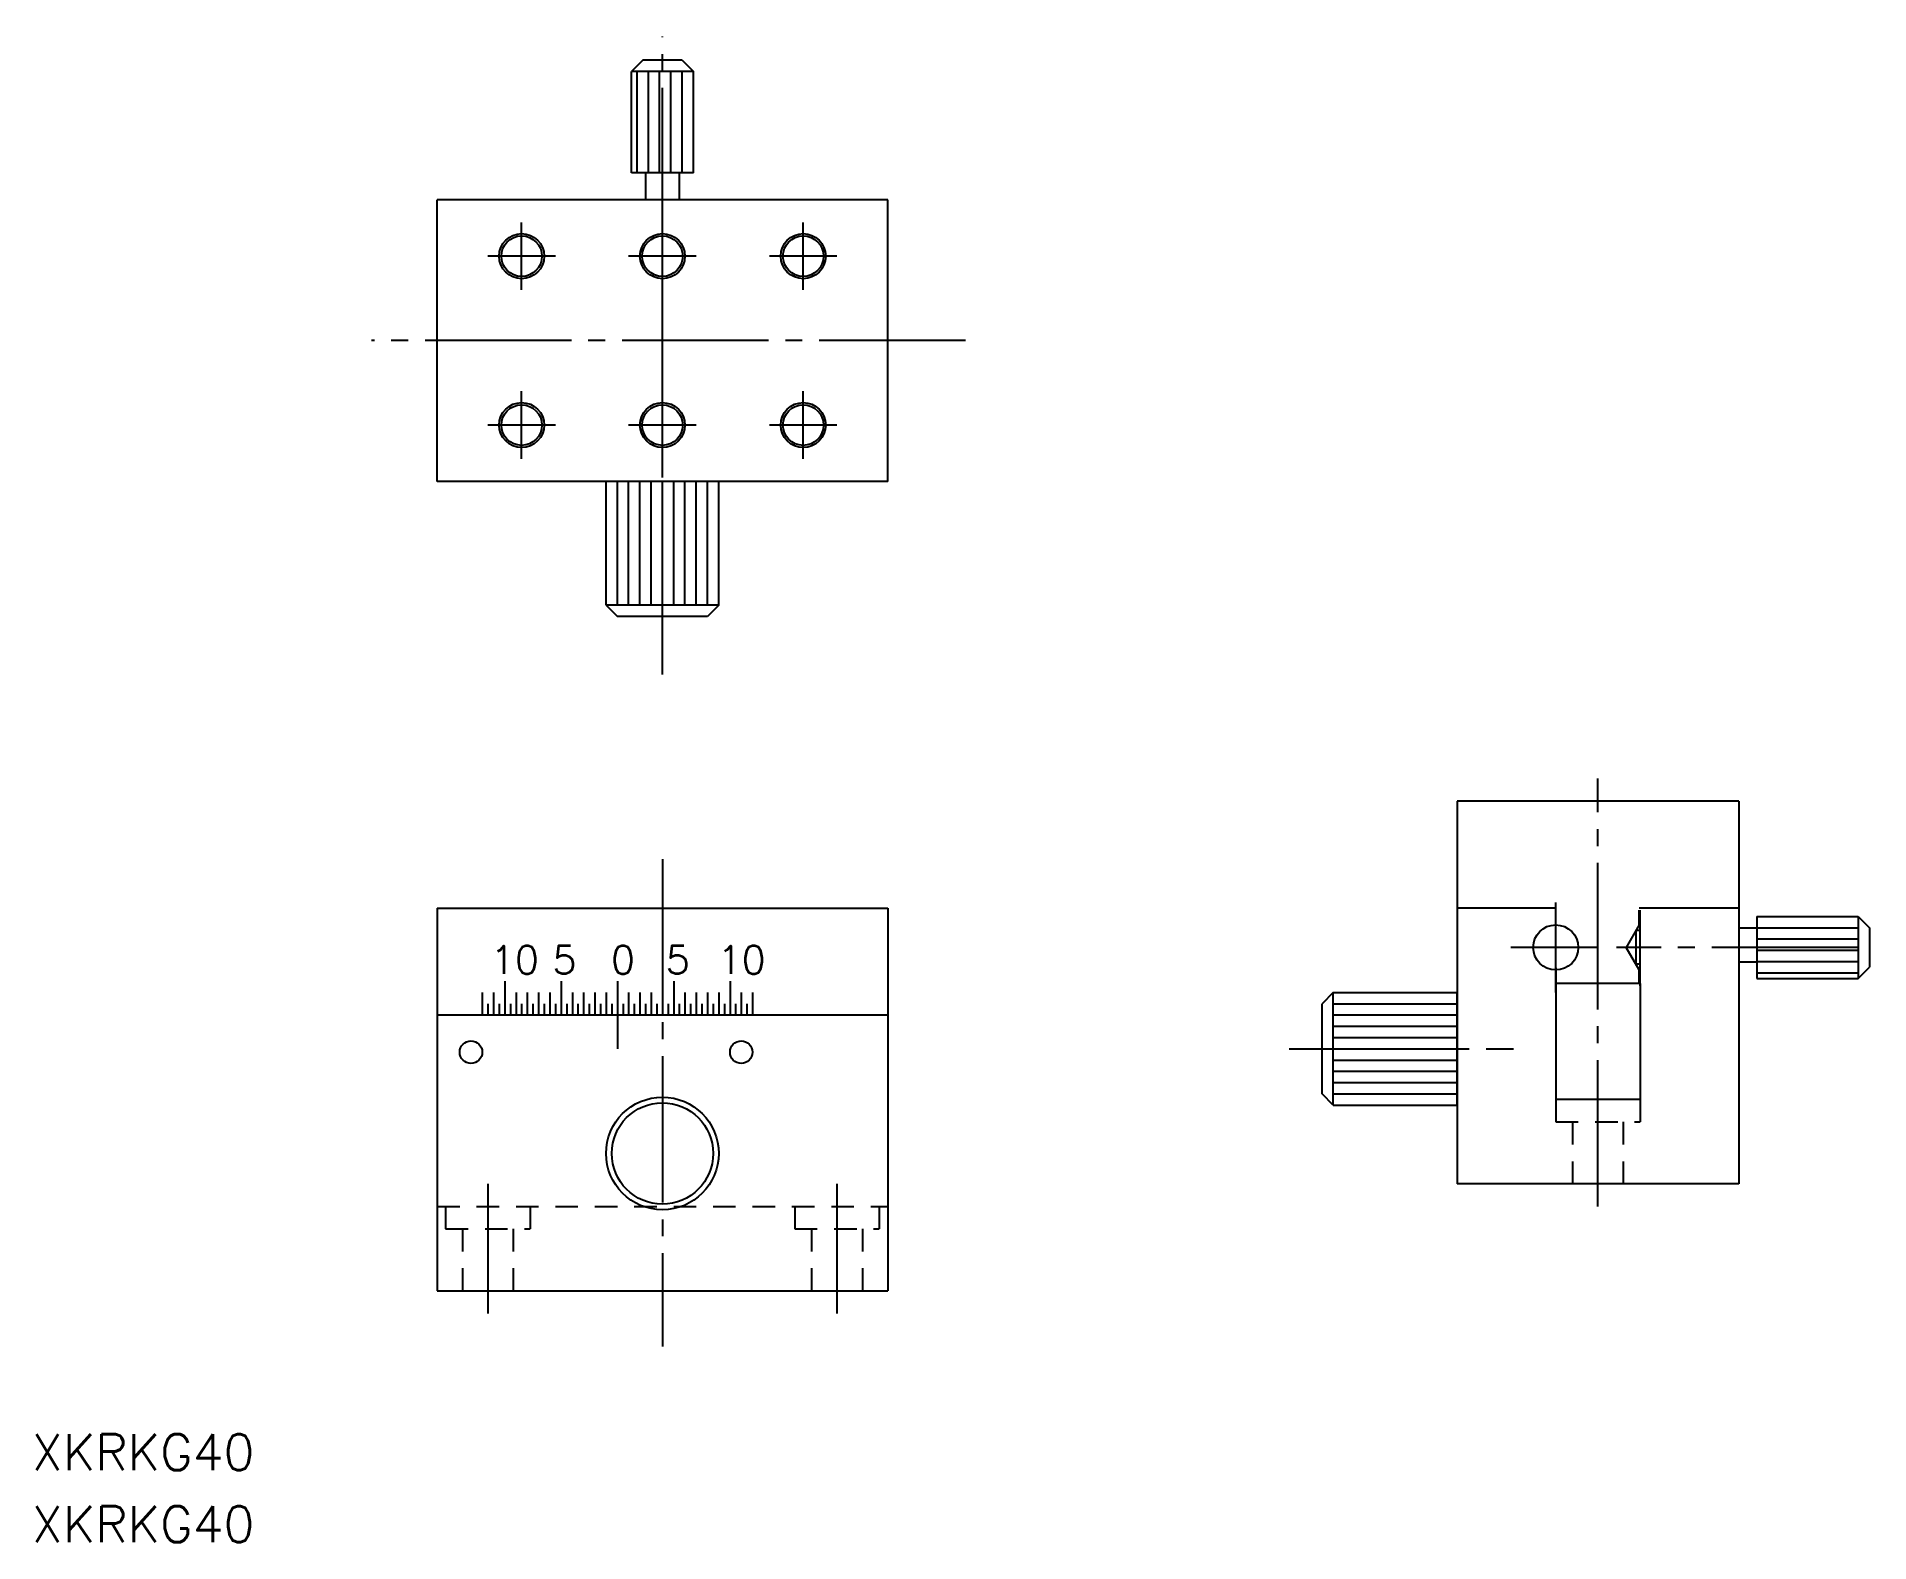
# Model space of a CAD drawing. Extents: x 71 to 234, y 153 to 287.
import ezdxf

# ---------------------------------------------------------------- set-up
doc = ezdxf.new("R2010")
doc.units = 0
doc.linetypes.add('CENTER', pattern=[17.5, 13, -1.5, 1.5, -1.5])
doc.linetypes.add('DASHED', pattern=[3.5, 2, -1.5])
doc.layers.get('0').update_dxf_attribs({"linetype": 'CONTINUOUS'})
doc.layers.add('CENTER', color=1, linetype='CENTER')
doc.styles.get("Standard").update_dxf_attribs({"font": 'txt.shx', "bigfont": '@extfont2.shx'})

# ---------------------------------------------------------------- blocks, each defined once
blk = doc.blocks.new('*U2')
at = {"color": 7, "linetype": 'CONTINUOUS'}
blk.add_text('XKRKG40', height=3.2, dxfattribs=at).set_placement((60.17, 145.85))
blk = doc.blocks.new('*U3')
at = {"color": 7, "linetype": 'CONTINUOUS'}
blk.add_text('XKRKG40', height=3.2, dxfattribs=at).set_placement((60.17, 139.45))

msp = doc.modelspace()

# ---------------------------------------------------------------- linework, layer by layer
at = {"color": 7, "linetype": 'CONTINUOUS'}
for p, q in [((125.22, 285.07), (124.22, 284.07)), ((128.72, 285.07), (125.22, 285.07)), ((128.72, 285.07), (129.72, 284.07)), ((124.22, 275.07), (124.22, 284.07)), ((129.72, 284.07), (124.22, 284.07)), ((129.72, 275.07), (129.72, 284.07)), ((129.72, 275.07), (124.22, 275.07)), ((125.47, 275.07), (125.47, 272.67)), ((128.47, 275.07), (128.47, 272.67)), ((106.97, 247.67), (106.97, 272.67)), ((146.97, 272.67), (106.97, 272.67)), ((146.97, 247.67), (146.97, 272.67)), ((146.97, 247.67), (106.97, 247.67)), ((131.97, 247.67), (121.97, 247.67)), ((121.97, 236.67), (121.97, 247.67)), ((131.97, 236.67), (131.97, 247.67)), ((131.97, 236.67), (121.97, 236.67)), ((121.97, 236.67), (122.97, 235.67)), ((131.97, 236.67), (130.97, 235.67)), ((130.97, 235.67), (122.97, 235.67)), ((222.54, 219.28), (197.54, 219.28)), ((197.54, 219.28), (197.54, 185.28)), ((222.54, 219.28), (222.54, 185.28)), ((106.97, 209.78), (146.97, 209.78)), ((106.97, 209.78), (106.97, 175.78)), ((106.97, 209.78), (106.97, 175.78)), ((146.97, 209.78), (146.97, 175.78)), ((206.29, 209.78), (197.54, 209.78)), ((206.29, 208.28), (206.29, 209.58)), ((222.54, 209.78), (213.69, 209.78)), ((213.69, 208.28), (213.69, 209.58)), ((213.79, 202.88), (213.79, 209.58)), ((224.14, 209.03), (224.14, 203.53)), ((224.14, 209.03), (233.14, 209.03)), ((233.14, 209.03), (233.14, 203.53)), ((233.14, 209.03), (234.14, 208.03)), ((213.69, 208.28), (212.53, 206.28)), ((213.79, 207.78), (213.4, 207.78)), ((213.4, 207.78), (213.4, 204.78)), ((224.14, 207.98), (222.54, 207.98)), ((234.14, 208.03), (234.14, 204.53)), ((213.69, 204.28), (212.53, 206.28)), ((206.29, 204.48), (206.29, 192.78)), ((213.79, 204.78), (213.4, 204.78)), ((213.69, 203.08), (213.69, 204.28)), ((224.14, 204.98), (222.54, 204.98)), ((224.14, 203.53), (233.14, 203.53)), ((233.14, 203.53), (234.14, 204.53)), ((186.54, 202.28), (185.54, 201.28)), ((186.54, 202.28), (197.54, 202.28)), ((186.54, 192.28), (186.54, 202.28)), ((197.54, 192.28), (197.54, 202.28)), ((213.69, 203.08), (206.29, 203.08)), ((213.79, 203.08), (213.79, 192.78)), ((106.97, 200.28), (146.97, 200.28)), ((185.54, 193.28), (185.54, 201.28)), ((186.54, 192.28), (185.54, 193.28)), ((186.54, 192.28), (197.54, 192.28)), ((213.79, 192.78), (206.29, 192.78)), ((222.54, 185.28), (197.54, 185.28)), ((106.97, 175.78), (146.97, 175.78))]:
    msp.add_line(p, q, dxfattribs=at)
at = {"color": 3, "linetype": 'CONTINUOUS'}
for p, q in [((124.72, 275.07), (124.72, 284.07)), ((125.72, 275.07), (125.72, 284.07)), ((126.72, 275.07), (126.72, 284.07)), ((127.72, 275.07), (127.72, 284.07)), ((128.72, 275.07), (128.72, 284.07)), ((122.97, 236.67), (122.97, 247.67)), ((123.97, 236.67), (123.97, 247.67)), ((124.97, 236.67), (124.97, 247.67)), ((125.97, 236.67), (125.97, 247.67)), ((126.97, 236.67), (126.97, 247.67)), ((127.97, 236.67), (127.97, 247.67)), ((128.97, 236.67), (128.97, 247.67)), ((129.97, 236.67), (129.97, 247.67)), ((130.97, 236.67), (130.97, 247.67)), ((224.14, 208.03), (233.14, 208.03)), ((224.14, 207.03), (233.14, 207.03)), ((224.14, 206.03), (233.14, 206.03)), ((224.14, 205.03), (233.14, 205.03)), ((224.14, 204.03), (233.14, 204.03)), ((110.97, 202.28), (110.97, 200.28)), ((111.97, 202.28), (111.97, 200.28)), ((112.97, 203.28), (112.97, 200.28)), ((113.97, 202.28), (113.97, 200.28)), ((114.97, 202.28), (114.97, 200.28)), ((115.97, 202.28), (115.97, 200.28)), ((116.97, 202.28), (116.97, 200.28)), ((117.97, 203.28), (117.97, 200.28)), ((118.97, 202.28), (118.97, 200.28)), ((119.97, 202.28), (119.97, 200.28)), ((120.97, 202.28), (120.97, 200.28)), ((121.97, 202.28), (121.97, 200.28)), ((122.97, 203.28), (122.97, 197.28)), ((123.97, 202.28), (123.97, 200.28)), ((124.97, 202.28), (124.97, 200.28)), ((125.97, 202.28), (125.97, 200.28)), ((126.97, 202.28), (126.97, 200.28)), ((127.97, 203.28), (127.97, 200.28)), ((128.97, 202.28), (128.97, 200.28)), ((129.97, 202.28), (129.97, 200.28)), ((130.97, 202.28), (130.97, 200.28)), ((131.97, 202.28), (131.97, 200.28)), ((132.97, 203.28), (132.97, 200.28)), ((133.97, 202.28), (133.97, 200.28)), ((134.97, 202.28), (134.97, 200.28)), ((111.47, 201.28), (111.47, 200.28)), ((112.47, 201.28), (112.47, 200.28)), ((113.47, 201.28), (113.47, 200.28)), ((114.47, 201.28), (114.47, 200.28)), ((115.47, 201.28), (115.47, 200.28)), ((116.47, 201.28), (116.47, 200.28)), ((117.47, 201.28), (117.47, 200.28)), ((118.47, 201.28), (118.47, 200.28)), ((119.47, 201.28), (119.47, 200.28)), ((120.47, 201.28), (120.47, 200.28)), ((121.47, 201.28), (121.47, 200.28)), ((122.47, 201.28), (122.47, 200.28)), ((123.47, 201.28), (123.47, 200.28)), ((124.47, 201.28), (124.47, 200.28)), ((125.47, 201.28), (125.47, 200.28)), ((126.47, 201.28), (126.47, 200.28)), ((127.47, 201.28), (127.47, 200.28)), ((128.47, 201.28), (128.47, 200.28)), ((129.47, 201.28), (129.47, 200.28)), ((130.47, 201.28), (130.47, 200.28)), ((131.47, 201.28), (131.47, 200.28)), ((132.47, 201.28), (132.47, 200.28)), ((133.47, 201.28), (133.47, 200.28)), ((134.47, 201.28), (134.47, 200.28)), ((186.54, 201.28), (197.54, 201.28)), ((186.54, 200.28), (197.54, 200.28)), ((186.54, 199.28), (197.54, 199.28)), ((186.54, 198.28), (197.54, 198.28)), ((186.54, 197.28), (197.54, 197.28)), ((186.54, 196.28), (197.54, 196.28)), ((186.54, 195.28), (197.54, 195.28)), ((186.54, 194.28), (197.54, 194.28)), ((186.54, 193.28), (197.54, 193.28))]:
    msp.add_line(p, q, dxfattribs=at)
at = {"color": 3, "linetype": 'DASHED'}
for p, q in [((206.29, 192.78), (206.29, 190.78)), ((213.79, 192.78), (213.79, 190.78)), ((206.29, 190.78), (213.79, 190.78)), ((207.79, 190.78), (207.79, 185.28)), ((212.29, 190.78), (212.29, 185.28)), ((106.97, 183.28), (146.97, 183.28)), ((107.72, 183.28), (107.72, 181.28)), ((115.22, 183.28), (115.22, 181.28)), ((138.72, 183.28), (138.72, 181.28)), ((146.22, 183.28), (146.22, 181.28)), ((107.72, 181.28), (115.22, 181.28)), ((109.22, 181.28), (109.22, 175.78)), ((113.72, 181.28), (113.72, 175.78)), ((138.72, 181.28), (146.22, 181.28)), ((140.22, 181.28), (140.22, 175.78)), ((144.72, 181.28), (144.72, 175.78))]:
    msp.add_line(p, q, dxfattribs=at)
at = {"color": 3, "linetype": 'CONTINUOUS'}
for centre in [(114.47, 267.67), (126.97, 267.67), (139.47, 267.67), (114.47, 252.67), (126.97, 252.67), (139.47, 252.67)]:
    msp.add_circle(centre, 2, dxfattribs=at)
at = {"color": 7, "linetype": 'CONTINUOUS'}
for centre, radius in [((114.47, 267.67), 1.8), ((126.97, 267.67), 1.8), ((139.47, 267.67), 1.8), ((114.47, 252.67), 1.8), ((126.97, 252.67), 1.8), ((139.47, 252.67), 1.8), ((206.29, 206.28), 2), ((109.97, 196.98), 1), ((133.97, 196.98), 1), ((126.97, 187.98), 5), ((126.97, 187.98), 4.5)]:
    msp.add_circle(centre, radius, dxfattribs=at)
at = {"layer": 'CENTER', "color": 1, "linetype": 'CENTER'}
for p, q in [((126.97, 234.62), (126.97, 287.17)), ((114.47, 264.67), (114.47, 270.67)), ((126.97, 264.67), (126.97, 270.67)), ((139.47, 264.67), (139.47, 270.67)), ((117.47, 267.67), (111.47, 267.67)), ((129.97, 267.67), (123.97, 267.67)), ((142.47, 267.67), (136.47, 267.67)), ((153.89, 260.17), (101.13, 260.17)), ((114.47, 249.67), (114.47, 255.67)), ((126.97, 249.67), (126.97, 255.67)), ((139.47, 249.67), (139.47, 255.67)), ((117.47, 252.67), (111.47, 252.67)), ((129.97, 252.67), (123.97, 252.67)), ((142.47, 252.67), (136.47, 252.67)), ((126.97, 230.51), (126.97, 250.17)), ((210.04, 183.28), (210.04, 221.28)), ((126.97, 214.13), (126.97, 170.83)), ((206.29, 202.28), (206.29, 210.28)), ((210.04, 206.28), (202.29, 206.28)), ((233.14, 206.28), (211.69, 206.28)), ((182.61, 197.28), (202.54, 197.28)), ((210.04, 183.28), (210.04, 194.36)), ((111.47, 185.28), (111.47, 173.78)), ((142.47, 185.28), (142.47, 173.78))]:
    msp.add_line(p, q, dxfattribs=at)

# ---------------------------------------------------------------- block references
at = {"color": 7, "linetype": 'CONTINUOUS'}
for name in ['*U2', '*U3']:
    msp.add_blockref(name, (10.82, 14), dxfattribs=at)

# ---------------------------------------------------------------- texts
at = {"color": 3, "linetype": 'CONTINUOUS'}
for s, p in [('10', (111.72, 203.92)), ('5', (117.2, 203.92)), ('0', (122.4, 203.92)), ('5', (127.26, 203.92)), ('10', (131.86, 203.92))]:
    msp.add_text(s, height=2.5, dxfattribs=at).set_placement(p)

doc.saveas('drawing.dxf')
